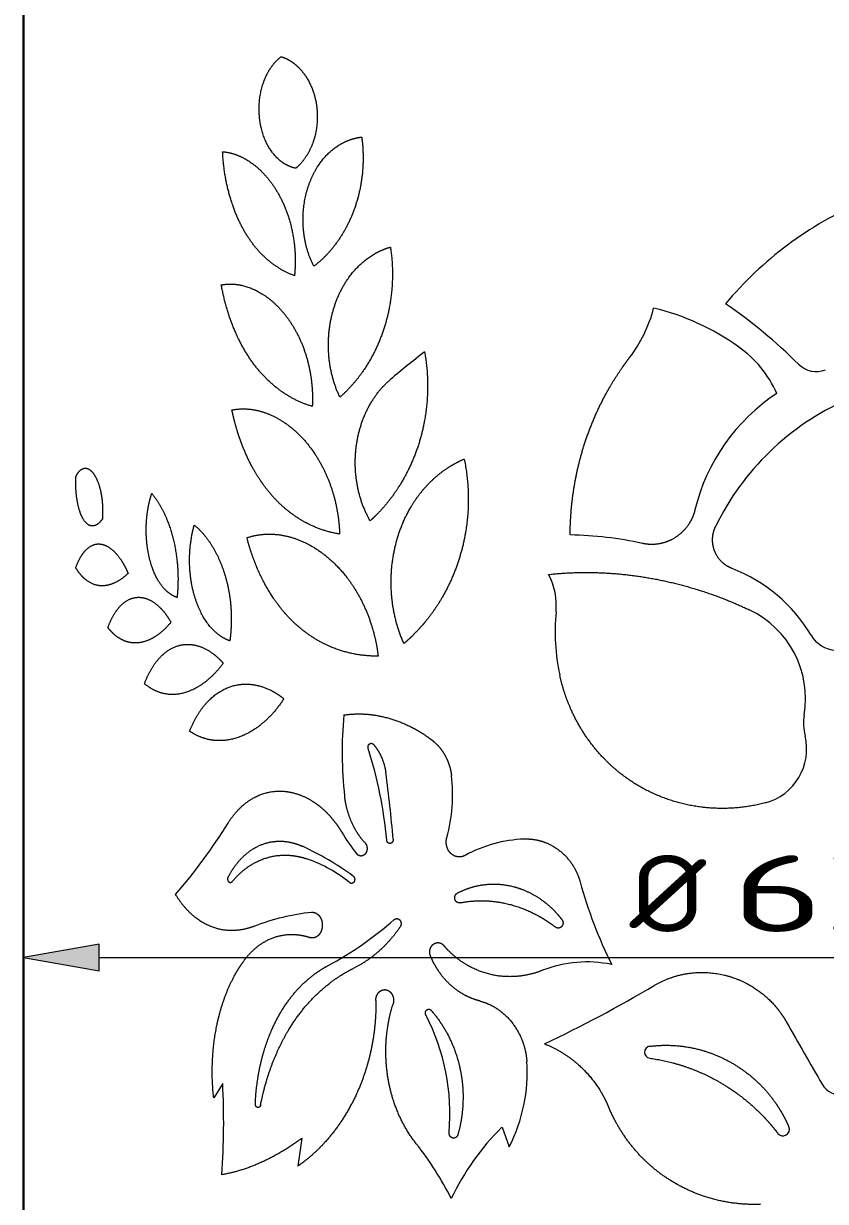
# Model space of a CAD drawing. Extents: x 0 to 297, y 0 to 420.
# Drawn here: x 76.86 to 108.22, y 189.05 to 235.1 of the extents above; entities that cross this region are included whole.
import ezdxf
from ezdxf.enums import TextEntityAlignment as Align

# ---------------------------------------------------------------- set-up
doc = ezdxf.new("R2010")
doc.units = 0
doc.layers.get('0').update_dxf_attribs({"lineweight": 13})
doc.styles.get("Standard").update_dxf_attribs({"font": 'isocp.shx'})

# ---------------------------------------------------------------- blocks, each defined once
blk = doc.blocks.new('BLOCK60')
at = {"color": 7, "lineweight": 13}
blk.add_line((-28.846, -175.008), (28.846, -175.008), dxfattribs=at)
for points in [[(-28.846, -174.487), (-31.8, -175.008), (-28.846, -175.529)], [(28.846, -175.529), (31.8, -175.008), (28.846, -174.487)]]:
    blk.add_lwpolyline(points, close=True, dxfattribs=at)
for points in [[(-28.846, -174.487), (-31.8, -175.008), (-28.846, -174.487), (-28.846, -175.529)], [(28.846, -175.529), (31.8, -175.008), (28.846, -175.529), (28.846, -174.487)]]:
    blk.add_solid(points, dxfattribs=at)
for s, p, p2 in [('%%c', (-8.099, -174.008), (-5.099, -174.008)), ('63.6', (-4.099, -174.008), (8.099, -174.008))]:
    blk.add_text(s, height=3, dxfattribs=at).set_placement(p, p2, align=Align.FIT)
blk = doc.blocks.new('BLOCK85')
at = {"color": 7, "lineweight": 30}
blk.add_line((-31.8, -214.668), (-31.8, -135.9), dxfattribs=at)
at = {"color": 7, "lineweight": 13, "ltscale": 0.016667}
blk.add_line((-24.011, -179.929), (-24.362, -180.496), dxfattribs=at)
at = {"color": 7, "lineweight": 13, "ltscale": 0.020357}
blk.add_line((-13.085, -181.644), (-12.803, -182.408), dxfattribs=at)
at = {"color": 7, "lineweight": 13, "ltscale": 0.027358}
blk.add_line((-20.918, -182.078), (-21.069, -183.162), dxfattribs=at)
at = {"color": 7, "lineweight": 13}
for centre, radius, start, end in [((6.699, -158.709), 14.408, 113.393, 140.0283), ((-12.353, -148.292), 5.366, 322.5332, 345.6717), ((-9.405, -158.955), 9.603, 54.5327, 76.4402), ((-16.093, -166.577), 20.768, 45.3076, 55.541), ((2.91, -176.314), 31.397, 127.2918, 130.4305), ((-6.449, -154.812), 4.514, 24.2724, 54.5836), ((-0.784, -151.104), 0.999, 225.2946, 290.5693), ((1.837, -159.292), 7.586, 123.362, 166.3998), ((4.597, -162.691), 10.371, 114.0316, 154.0368), ((-10.679, -172.819), 14.333, 77.563, 88.9558), ((-13.539, -161.246), 2.579, 354.4139, 28.0203), ((-6.3, -165.558), 6.167, 30.6892, 68.9471), ((-3.005, -162.267), 8.004, 174.4813, 192.2104), ((-5.068, -164.902), 3.857, 350.5967, 64.6224), ((0.036, -161.798), 1.2, 210.694, 321.7231), ((-4.565, -166.99), 14.774, 174.321, 186.6485), ((0.712, -165.859), 2.002, 170.5865, 193.8541), ((-3.346, -166.86), 2.178, 284.574, 13.8626), ((-35.099, -172.087), 17.585, 5.4432, 17.367), ((-63.389, -174.137), 46.197, 4.6554, 7.9116), ((-21.207, -168.655), 6.192, 344.4115, 7.0101), ((-42.539, -158.122), 22.055, 319.1625, 328.1679), ((-13.26, -166.517), 7.074, 210.4837, 218.8541), ((-25.526, -180.799), 11.148, 53.5878, 65.4551), ((-11.984, -175.694), 5.322, 92.4758, 118.5545), ((-22.601, -176.496), 5.668, 51.0402, 70.3012), ((7.372, -167.249), 18.052, 195.422, 206.4199), ((-19.528, -182.276), 9.088, 96.3471, 110.8101), ((-26.467, -163.115), 13.87, 298.3071, 311.3578), ((-9.761, -179.96), 4.777, 78.3392, 111.3245), ((-32.924, -132.709), 50.48, 295.2034, 300.7168), ((-23.587, -181.127), 8.463, 355.099, 27.229), ((147.975, -93.176), 172.033, 209.36567, 210.29736), ((-7.271, -178.714), 0.237, 98.8387, 260.8616), ((-18.444, -179.507), 6.344, 332.7917, 3.946), ((-54.523, -181.466), 30.551, 356.1829, 2.883), ((0.184, -179.529), 0.863, 210.2903, 337.7185), ((-6.301, -188.564), 9.692, 134.4289, 154.7618), ((-2.096, -181.732), 0.25, 217.3779, 23.4186), ((-26.465, -190.211), 12.778, 26.8892, 38.3064)]:
    blk.add_arc(centre, radius, start, end, dxfattribs=at)
for points, knots in [([(-21.148, -144.156), (-21.41, -144.102), (-21.66, -143.981), (-21.884, -143.797), (-22.338, -143.242), (-22.574, -142.489), (-22.63, -142.016), (-22.588, -141.201), (-22.31, -140.478), (-22.151, -140.201), (-21.953, -139.969), (-21.725, -139.795)], [0, 0, 0, 0, 0, 0, 2.842897, 2.842897, 2.842897, 6.831145, 6.831145, 6.831145, 9.738033, 9.738033, 9.738033, 9.738033, 9.738033, 9.738033]), ([(-21.725, -139.795), (-21.478, -139.869), (-21.239, -140.003), (-21.022, -140.192), (-20.64, -140.665), (-20.405, -141.268), (-20.328, -141.598), (-20.267, -142.278), (-20.388, -142.945), (-20.494, -143.265), (-20.689, -143.649), (-20.946, -143.961), (-21.011, -144.031), (-21.078, -144.096), (-21.148, -144.156)], [0, 0, 0, 0, 0, 0, 2.772912, 2.772912, 2.772912, 5.68647, 5.68647, 5.68647, 8.614629, 8.614629, 8.614629, 9.52757, 9.52757, 9.52757, 9.52757, 9.52757, 9.52757]), ([(-20.445, -147.986), (-20.679, -147.534), (-20.835, -147.024), (-20.907, -146.483), (-20.887, -145.534), (-20.616, -144.652), (-20.455, -144.298), (-20.055, -143.678), (-19.509, -143.237), (-19.213, -143.076), (-18.898, -142.974), (-18.574, -142.935)], [0, 0, 0, 0, 0, 0, 4.621408, 4.621408, 4.621408, 8.073307, 8.073307, 8.073307, 11.345938, 11.345938, 11.345938, 11.345938, 11.345938, 11.345938]), ([(-18.574, -142.935), (-18.477, -143.637), (-18.485, -144.358), (-18.599, -145.071), (-18.957, -146.182), (-19.558, -147.12), (-19.827, -147.453), (-20.125, -147.744), (-20.445, -147.986)], [0, 0, 0, 0, 0, 0, 6.156203, 6.156203, 6.156203, 10.114078, 10.114078, 10.114078, 10.114078, 10.114078, 10.114078]), ([(-21.203, -148.356), (-21.691, -148.178), (-22.147, -147.898), (-22.552, -147.525), (-23.26, -146.609), (-23.716, -145.458), (-23.88, -144.829), (-23.98, -144.175), (-24.013, -143.516), (-24.013, -143.513), (-24.014, -143.51), (-24.014, -143.508)], [0, 0, 0, 0, 0, 0, 5.462912, 5.462912, 5.462912, 11.165526, 11.165526, 11.165526, 11.189554, 11.189554, 11.189554, 11.189554, 11.189554, 11.189554]), ([(-24.014, -143.508), (-23.635, -143.538), (-23.253, -143.665), (-22.885, -143.886), (-22.193, -144.497), (-21.674, -145.364), (-21.464, -145.86), (-21.279, -146.522), (-21.198, -147.208), (-21.186, -147.349), (-21.17, -147.635), (-21.172, -147.922), (-21.178, -148.067), (-21.188, -148.212), (-21.203, -148.356)], [0, 0, 0, 0, 0, 0, 4.504049, 4.504049, 4.504049, 9.278755, 9.278755, 9.278755, 10.502082, 10.502082, 10.502082, 11.759062, 11.759062, 11.759062, 11.759062, 11.759062, 11.759062]), ([(-19.426, -153.105), (-19.672, -152.593), (-19.836, -152.028), (-19.913, -151.434), (-19.896, -150.244), (-19.54, -149.133), (-19.279, -148.621), (-18.776, -147.971), (-18.135, -147.523), (-17.916, -147.402), (-17.687, -147.306), (-17.45, -147.236)], [0, 0, 0, 0, 0, 0, 5.093915, 5.093915, 5.093915, 10.149973, 10.149973, 10.149973, 12.549985, 12.549985, 12.549985, 12.549985, 12.549985, 12.549985]), ([(-17.45, -147.236), (-17.328, -148.029), (-17.321, -148.844), (-17.432, -149.653), (-17.803, -150.93), (-18.451, -152.036), (-18.744, -152.437), (-19.072, -152.795), (-19.426, -153.105)], [0, 0, 0, 0, 0, 0, 6.966987, 6.966987, 6.966987, 11.479705, 11.479705, 11.479705, 11.479705, 11.479705, 11.479705]), ([(-24.065, -148.714), (-23.755, -148.657), (-23.434, -148.663), (-23.11, -148.734), (-22.351, -149.048), (-21.68, -149.666), (-21.34, -150.11), (-20.846, -151.013), (-20.577, -152.045), (-20.505, -152.515), (-20.482, -152.991), (-20.506, -153.464)], [0, 0, 0, 0, 0, 0, 3.725952, 3.725952, 3.725952, 8.931137, 8.931137, 8.931137, 13.030648, 13.030648, 13.030648, 13.030648, 13.030648, 13.030648]), ([(-20.506, -153.464), (-21.051, -153.304), (-21.566, -153.048), (-22.037, -152.7), (-22.888, -151.829), (-23.504, -150.694), (-23.753, -150.064), (-23.94, -149.399), (-24.065, -148.714)], [0, 0, 0, 0, 0, 0, 5.893193, 5.893193, 5.893193, 12.01461, 12.01461, 12.01461, 12.01461, 12.01461, 12.01461]), ([(-16.113, -151.336), (-15.955, -152.214), (-15.927, -153.122), (-16.036, -154.026), (-16.395, -155.324), (-17.015, -156.472), (-17.247, -156.831), (-17.584, -157.274), (-17.959, -157.669), (-18.052, -157.762), (-18.147, -157.852), (-18.244, -157.938)], [0, 0, 0, 0, 0, 0, 7.76006, 7.76006, 7.76006, 11.588118, 11.588118, 11.588118, 12.809608, 12.809608, 12.809608, 12.809608, 12.809608, 12.809608]), ([(-10.418, -158.489), (-10.415, -157.442), (-10.296, -156.395), (-10.061, -155.367), (-9.614, -154.093), (-8.989, -152.911), (-8.842, -152.653), (-8.608, -152.275), (-8.356, -151.91), (-8.271, -151.791), (-8.184, -151.673), (-8.094, -151.556)], [0, 0, 0, 0, 0, 0, 9.068347, 9.068347, 9.068347, 11.654489, 11.654489, 11.654489, 12.936831, 12.936831, 12.936831, 12.936831, 12.936831, 12.936831]), ([(-18.244, -157.938), (-18.539, -157.422), (-18.744, -156.839), (-18.853, -156.218), (-18.874, -154.968), (-18.515, -153.79), (-18.243, -153.248), (-17.883, -152.782), (-17.452, -152.415)], [0, 0, 0, 0, 0, 0, 5.355917, 5.355917, 5.355917, 10.648788, 10.648788, 10.648788, 10.648788, 10.648788, 10.648788]), ([(-23.649, -153.603), (-23.193, -153.515), (-22.714, -153.542), (-22.233, -153.688), (-21.292, -154.199), (-20.511, -155.076), (-20.171, -155.602), (-19.764, -156.483), (-19.537, -157.444), (-19.481, -157.78), (-19.448, -158.119), (-19.437, -158.459)], [0, 0, 0, 0, 0, 0, 5.384869, 5.384869, 5.384869, 11.051037, 11.051037, 11.051037, 14.000844, 14.000844, 14.000844, 14.000844, 14.000844, 14.000844]), ([(-19.437, -158.459), (-20.064, -158.355), (-20.665, -158.137), (-21.221, -157.808), (-22.021, -157.118), (-22.652, -156.221), (-22.866, -155.854), (-23.117, -155.335), (-23.322, -154.784), (-23.371, -154.643), (-23.464, -154.354), (-23.545, -154.059), (-23.583, -153.908), (-23.617, -153.756), (-23.649, -153.603)], [0, 0, 0, 0, 0, 0, 6.478027, 6.478027, 6.478027, 10.450792, 10.450792, 10.450792, 11.798186, 11.798186, 11.798186, 13.172555, 13.172555, 13.172555, 13.172555, 13.172555, 13.172555]), ([(-16.923, -162.737), (-17.2, -162.116), (-17.384, -161.442), (-17.469, -160.74), (-17.442, -159.335), (-17.026, -158.011), (-16.723, -157.393), (-16.138, -156.582), (-15.385, -155.97), (-15.124, -155.795), (-14.85, -155.645), (-14.564, -155.522)], [0, 0, 0, 0, 0, 0, 6.023364, 6.023364, 6.023364, 12.018168, 12.018168, 12.018168, 14.906502, 14.906502, 14.906502, 14.906502, 14.906502, 14.906502]), ([(-14.564, -155.522), (-14.367, -156.479), (-14.319, -157.473), (-14.431, -158.465), (-14.783, -159.732), (-15.376, -160.866), (-15.538, -161.139), (-15.799, -161.529), (-16.089, -161.893), (-16.188, -162.01), (-16.388, -162.235), (-16.599, -162.446), (-16.705, -162.547), (-16.813, -162.644), (-16.923, -162.737)], [0, 0, 0, 0, 0, 0, 8.490687, 8.490687, 8.490687, 11.2949, 11.2949, 11.2949, 12.686635, 12.686635, 12.686635, 14.02965, 14.02965, 14.02965, 14.02965, 14.02965, 14.02965]), ([(-29.756, -156.216), (-29.704, -156.106), (-29.645, -156.013), (-29.579, -155.942), (-29.445, -155.861), (-29.302, -155.88), (-29.236, -155.912), (-29.074, -156.042), (-28.935, -156.284), (-28.865, -156.46), (-28.79, -156.723), (-28.743, -157.009), (-28.733, -157.085), (-28.711, -157.286), (-28.703, -157.49), (-28.703, -157.618), (-28.708, -157.744), (-28.718, -157.868)], [0, 0, 0, 0, 0, 0, 1.435099, 1.435099, 1.435099, 2.69182, 2.69182, 2.69182, 4.60815, 4.60815, 4.60815, 5.290599, 5.290599, 5.290599, 6.380977, 6.380977, 6.380977, 6.380977, 6.380977, 6.380977]), ([(-28.718, -157.868), (-28.783, -157.964), (-28.853, -158.042), (-28.928, -158.099), (-29.079, -158.162), (-29.228, -158.126), (-29.299, -158.083), (-29.485, -157.898), (-29.623, -157.564), (-29.687, -157.303), (-29.739, -156.951), (-29.757, -156.586), (-29.759, -156.508), (-29.76, -156.403), (-29.758, -156.298), (-29.758, -156.271), (-29.757, -156.243), (-29.756, -156.216)], [0, 0, 0, 0, 0, 0, 1.385465, 1.385465, 1.385465, 2.734453, 2.734453, 2.734453, 5.245142, 5.245142, 5.245142, 5.916388, 5.916388, 5.916388, 6.153297, 6.153297, 6.153297, 6.153297, 6.153297, 6.153297]), ([(-25.796, -160.933), (-25.979, -160.87), (-26.151, -160.763), (-26.308, -160.612), (-26.643, -160.166), (-26.862, -159.564), (-26.948, -159.177), (-27.03, -158.465), (-26.987, -157.748), (-26.944, -157.44), (-26.877, -157.145), (-26.785, -156.871)], [0, 0, 0, 0, 0, 0, 2.444089, 2.444089, 2.444089, 5.936557, 5.936557, 5.936557, 8.636634, 8.636634, 8.636634, 8.636634, 8.636634, 8.636634]), ([(-26.785, -156.871), (-26.519, -157.188), (-26.284, -157.588), (-26.092, -158.047), (-25.875, -158.802), (-25.777, -159.606), (-25.757, -159.887), (-25.751, -160.266), (-25.771, -160.643), (-25.778, -160.74), (-25.786, -160.837), (-25.796, -160.933)], [0, 0, 0, 0, 0, 0, 4.630984, 4.630984, 4.630984, 7.059071, 7.059071, 7.059071, 7.902269, 7.902269, 7.902269, 7.902269, 7.902269, 7.902269]), ([(-5.537, -157.508), (-5.589, -157.721), (-5.673, -157.926), (-5.789, -158.117), (-6.072, -158.455), (-6.443, -158.691), (-6.644, -158.778), (-6.959, -158.86), (-7.28, -158.866), (-7.386, -158.859), (-7.49, -158.845), (-7.593, -158.822)], [0, 0, 0, 0, 0, 0, 1.901547, 1.901547, 1.901547, 3.796317, 3.796317, 3.796317, 4.722911, 4.722911, 4.722911, 4.722911, 4.722911, 4.722911]), ([(-23.733, -162.632), (-24.036, -162.52), (-24.318, -162.326), (-24.564, -162.058), (-25.037, -161.311), (-25.28, -160.359), (-25.342, -159.783), (-25.327, -159.088), (-25.203, -158.429), (-25.178, -158.318), (-25.151, -158.209), (-25.12, -158.102)], [0, 0, 0, 0, 0, 0, 3.69226, 3.69226, 3.69226, 8.602279, 8.602279, 8.602279, 9.602634, 9.602634, 9.602634, 9.602634, 9.602634, 9.602634]), ([(-25.12, -158.102), (-24.815, -158.354), (-24.534, -158.685), (-24.291, -159.08), (-23.885, -159.981), (-23.685, -161.009), (-23.641, -161.555), (-23.658, -162.101), (-23.733, -162.632)], [0, 0, 0, 0, 0, 0, 4.413771, 4.413771, 4.413771, 9.096311, 9.096311, 9.096311, 9.096311, 9.096311, 9.096311]), ([(-4.084, -159.803), (-4.233, -159.746), (-4.371, -159.664), (-4.495, -159.559), (-4.703, -159.311), (-4.821, -159.009), (-4.854, -158.849), (-4.863, -158.608), (-4.813, -158.372), (-4.79, -158.295), (-4.762, -158.222), (-4.727, -158.151)], [0, 0, 0, 0, 0, 0, 1.38397, 1.38397, 1.38397, 2.770342, 2.770342, 2.770342, 3.452052, 3.452052, 3.452052, 3.452052, 3.452052, 3.452052]), ([(-29.759, -159.771), (-29.652, -159.481), (-29.523, -159.231), (-29.37, -159.035), (-29.028, -158.789), (-28.642, -158.839), (-28.449, -158.939), (-28.171, -159.187), (-27.927, -159.552), (-27.848, -159.689), (-27.775, -159.836), (-27.708, -159.992)], [0, 0, 0, 0, 0, 0, 3.349679, 3.349679, 3.349679, 6.606825, 6.606825, 6.606825, 8.296789, 8.296789, 8.296789, 8.296789, 8.296789, 8.296789]), ([(-23.062, -158.599), (-22.563, -158.432), (-22.029, -158.386), (-21.481, -158.47), (-20.388, -158.883), (-19.436, -159.723), (-19.009, -160.244), (-18.475, -161.141), (-18.134, -162.148), (-18.042, -162.501), (-17.973, -162.862), (-17.93, -163.227)], [0, 0, 0, 0, 0, 0, 5.88008, 5.88008, 5.88008, 12.022469, 12.022469, 12.022469, 15.208598, 15.208598, 15.208598, 15.208598, 15.208598, 15.208598]), ([(-17.93, -163.227), (-18.649, -163.233), (-19.356, -163.107), (-20.024, -162.846), (-21, -162.224), (-21.787, -161.332), (-22.055, -160.96), (-22.454, -160.288), (-22.767, -159.549), (-22.88, -159.239), (-22.978, -158.922), (-23.062, -158.599)], [0, 0, 0, 0, 0, 0, 7.125559, 7.125559, 7.125559, 11.460937, 11.460937, 11.460937, 14.417346, 14.417346, 14.417346, 14.417346, 14.417346, 14.417346]), ([(-27.708, -159.992), (-27.972, -160.24), (-28.248, -160.418), (-28.527, -160.512), (-28.972, -160.513), (-29.363, -160.269), (-29.507, -160.135), (-29.64, -159.967), (-29.759, -159.771)], [0, 0, 0, 0, 0, 0, 4.558929, 4.558929, 4.558929, 7.562023, 7.562023, 7.562023, 7.562023, 7.562023, 7.562023]), ([(-28.501, -162.11), (-28.382, -161.785), (-28.233, -161.495), (-28.055, -161.255), (-27.702, -160.963), (-27.299, -160.902), (-27.126, -160.92), (-26.779, -161.04), (-26.453, -161.311), (-26.299, -161.483), (-26.159, -161.682), (-26.034, -161.903)], [0, 0, 0, 0, 0, 0, 3.45611, 3.45611, 3.45611, 5.939373, 5.939373, 5.939373, 8.474695, 8.474695, 8.474695, 8.474695, 8.474695, 8.474695]), ([(-26.034, -161.903), (-26.268, -162.187), (-26.525, -162.42), (-26.796, -162.592), (-27.232, -162.745), (-27.652, -162.707), (-27.803, -162.666), (-28.042, -162.556), (-28.261, -162.379), (-28.345, -162.299), (-28.425, -162.209), (-28.501, -162.11)], [0, 0, 0, 0, 0, 0, 3.971053, 3.971053, 3.971053, 6.279813, 6.279813, 6.279813, 7.808526, 7.808526, 7.808526, 7.808526, 7.808526, 7.808526]), ([(-27.069, -164.305), (-26.929, -163.934), (-26.755, -163.597), (-26.544, -163.308), (-26.064, -162.871), (-25.493, -162.726), (-25.201, -162.735), (-24.766, -162.863), (-24.361, -163.14), (-24.231, -163.248), (-24.106, -163.369), (-23.989, -163.503)], [0, 0, 0, 0, 0, 0, 3.787769, 3.787769, 3.787769, 7.423528, 7.423528, 7.423528, 9.239746, 9.239746, 9.239746, 9.239746, 9.239746, 9.239746]), ([(-23.989, -163.503), (-24.255, -163.864), (-24.554, -164.173), (-24.878, -164.42), (-25.54, -164.751), (-26.205, -164.761), (-26.518, -164.684), (-26.807, -164.528), (-27.069, -164.305)], [0, 0, 0, 0, 0, 0, 4.442758, 4.442758, 4.442758, 8.672924, 8.672924, 8.672924, 8.672924, 8.672924, 8.672924]), ([(-25.306, -166.161), (-25.144, -165.754), (-24.941, -165.38), (-24.695, -165.054), (-24.136, -164.537), (-23.465, -164.308), (-23.117, -164.275), (-22.593, -164.343), (-22.09, -164.572), (-21.927, -164.664), (-21.77, -164.772), (-21.619, -164.894)], [0, 0, 0, 0, 0, 0, 4.084786, 4.084786, 4.084786, 8.024242, 8.024242, 8.024242, 9.974613, 9.974613, 9.974613, 9.974613, 9.974613, 9.974613]), ([(-2.798, -168.968), (-3.629, -169.183), (-4.492, -169.265), (-5.359, -169.206), (-7.033, -168.809), (-8.483, -167.897), (-9.123, -167.324), (-9.923, -166.326), (-10.467, -165.172), (-10.618, -164.778), (-10.738, -164.372), (-10.827, -163.96)], [0, 0, 0, 0, 0, 0, 7.448359, 7.448359, 7.448359, 14.875027, 14.875027, 14.875027, 18.537175, 18.537175, 18.537175, 18.537175, 18.537175, 18.537175]), ([(-21.619, -164.894), (-21.905, -165.335), (-22.239, -165.722), (-22.615, -166.042), (-23.326, -166.454), (-24.065, -166.567), (-24.384, -166.554), (-24.762, -166.462), (-25.113, -166.283), (-25.178, -166.245), (-25.243, -166.205), (-25.306, -166.161)], [0, 0, 0, 0, 0, 0, 4.917014, 4.917014, 4.917014, 8.686793, 8.686793, 8.686793, 9.574508, 9.574508, 9.574508, 9.574508, 9.574508, 9.574508]), ([(-19.267, -165.528), (-18.784, -165.457), (-18.287, -165.461), (-17.787, -165.541), (-17.153, -165.736), (-16.551, -166.039), (-16.417, -166.113), (-16.219, -166.232), (-16.025, -166.363), (-15.961, -166.408), (-15.897, -166.455), (-15.834, -166.502)], [0, 0, 0, 0, 0, 0, 4.956613, 4.956613, 4.956613, 6.395784, 6.395784, 6.395784, 7.127664, 7.127664, 7.127664, 7.127664, 7.127664, 7.127664]), ([(-18.316, -166.838), (-18.323, -166.815), (-18.326, -166.791), (-18.325, -166.765), (-18.316, -166.718), (-18.291, -166.678), (-18.275, -166.66), (-18.245, -166.64), (-18.212, -166.634), (-18.198, -166.633), (-18.171, -166.637), (-18.147, -166.648), (-18.136, -166.656), (-18.125, -166.665), (-18.116, -166.675)], [0, 0, 0, 0, 0, 0, 0.2076637, 0.2076637, 0.2076637, 0.4108657, 0.4108657, 0.4108657, 0.5430464, 0.5430464, 0.5430464, 0.6694403, 0.6694403, 0.6694403, 0.6694403, 0.6694403, 0.6694403]), ([(-18.116, -166.675), (-17.994, -166.817), (-17.886, -166.977), (-17.798, -167.152), (-17.711, -167.384), (-17.657, -167.628), (-17.647, -167.678), (-17.638, -167.728), (-17.631, -167.778)], [0, 0, 0, 0, 0, 0, 1.732424, 1.732424, 1.732424, 2.17344, 2.17344, 2.17344, 2.17344, 2.17344, 2.17344]), ([(-15.834, -166.502), (-15.709, -166.596), (-15.594, -166.705), (-15.489, -166.828), (-15.34, -167.042), (-15.226, -167.28), (-15.188, -167.372), (-15.133, -167.532), (-15.093, -167.697), (-15.08, -167.764), (-15.069, -167.831), (-15.061, -167.899)], [0, 0, 0, 0, 0, 0, 1.443004, 1.443004, 1.443004, 2.322526, 2.322526, 2.322526, 2.913592, 2.913592, 2.913592, 2.913592, 2.913592, 2.913592]), ([(-23.801, -169.755), (-23.553, -169.358), (-23.251, -169.018), (-22.899, -168.756), (-22.221, -168.47), (-21.493, -168.491), (-21.182, -168.557), (-20.778, -168.715), (-20.401, -168.958), (-20.308, -169.024), (-20.124, -169.168), (-19.951, -169.332), (-19.867, -169.418), (-19.706, -169.599), (-19.557, -169.795), (-19.487, -169.896), (-19.42, -169.999), (-19.357, -170.106)], [0, 0, 0, 0, 0, 0, 4.516823, 4.516823, 4.516823, 7.858411, 7.858411, 7.858411, 8.992407, 8.992407, 8.992407, 10.141745, 10.141745, 10.141745, 11.269695, 11.269695, 11.269695, 11.269695, 11.269695, 11.269695]), ([(-18.444, -170.529), (-18.653, -170.3), (-18.833, -170.037), (-18.98, -169.747), (-19.12, -169.358), (-19.203, -168.952), (-19.218, -168.868), (-19.23, -168.784), (-19.24, -168.7)], [0, 0, 0, 0, 0, 0, 2.884089, 2.884089, 2.884089, 3.620335, 3.620335, 3.620335, 3.620335, 3.620335, 3.620335]), ([(-14.528, -171.019), (-14.593, -171.055), (-14.664, -171.078), (-14.738, -171.086), (-14.886, -171.073), (-15.02, -171.004), (-15.08, -170.956), (-15.166, -170.859), (-15.223, -170.74), (-15.241, -170.689), (-15.266, -170.585), (-15.269, -170.477), (-15.266, -170.422), (-15.257, -170.369), (-15.242, -170.319)], [0, 0, 0, 0, 0, 0, 0.684853, 0.684853, 0.684853, 1.373784, 1.373784, 1.373784, 1.841892, 1.841892, 1.841892, 2.300784, 2.300784, 2.300784, 2.300784, 2.300784, 2.300784]), ([(-12.214, -170.376), (-11.927, -170.363), (-11.637, -170.402), (-11.355, -170.493), (-10.827, -170.773), (-10.412, -171.216), (-10.24, -171.473), (-10.112, -171.755), (-10.031, -172.05)], [0, 0, 0, 0, 0, 0, 2.62799, 2.62799, 2.62799, 5.286421, 5.286421, 5.286421, 5.286421, 5.286421, 5.286421]), ([(-23.785, -171.842), (-23.601, -171.497), (-23.378, -171.188), (-23.117, -170.929), (-22.651, -170.617), (-22.133, -170.479), (-21.936, -170.453), (-21.606, -170.452), (-21.278, -170.518), (-21.148, -170.555), (-21.02, -170.602), (-20.895, -170.659)], [0, 0, 0, 0, 0, 0, 3.691752, 3.691752, 3.691752, 5.851893, 5.851893, 5.851893, 7.273988, 7.273988, 7.273988, 7.273988, 7.273988, 7.273988]), ([(-18.444, -170.529), (-18.421, -170.554), (-18.401, -170.583), (-18.385, -170.617), (-18.369, -170.671), (-18.363, -170.726), (-18.362, -170.745), (-18.364, -170.801), (-18.377, -170.856), (-18.391, -170.893), (-18.427, -170.956), (-18.477, -171.002), (-18.505, -171.02), (-18.561, -171.042), (-18.618, -171.043), (-18.644, -171.039), (-18.687, -171.025), (-18.726, -170.999), (-18.742, -170.986), (-18.756, -170.971), (-18.769, -170.955)], [0, 0, 0, 0, 0, 0, 0.315827, 0.315827, 0.315827, 0.478068, 0.478068, 0.478068, 0.800795, 0.800795, 0.800795, 1.116537, 1.116537, 1.116537, 1.370376, 1.370376, 1.370376, 1.560479, 1.560479, 1.560479, 1.560479, 1.560479, 1.560479]), ([(-17.344, -170.387), (-17.343, -170.406), (-17.344, -170.425), (-17.347, -170.444), (-17.359, -170.48), (-17.379, -170.509), (-17.391, -170.522), (-17.419, -170.542), (-17.451, -170.552), (-17.467, -170.554), (-17.499, -170.55), (-17.529, -170.535), (-17.543, -170.525), (-17.566, -170.501), (-17.582, -170.47), (-17.588, -170.453), (-17.592, -170.436), (-17.593, -170.419)], [0, 0, 0, 0, 0, 0, 0.1611522, 0.1611522, 0.1611522, 0.3196591, 0.3196591, 0.3196591, 0.4742148, 0.4742148, 0.4742148, 0.6297106, 0.6297106, 0.6297106, 0.7798854, 0.7798854, 0.7798854, 0.7798854, 0.7798854, 0.7798854]), ([(-23.645, -172.052), (-23.375, -171.725), (-23.068, -171.449), (-22.725, -171.238), (-22.113, -171.01), (-21.464, -170.99), (-21.203, -171.015), (-20.945, -171.073), (-20.691, -171.161)], [0, 0, 0, 0, 0, 0, 4.237732, 4.237732, 4.237732, 7.028156, 7.028156, 7.028156, 7.028156, 7.028156, 7.028156]), ([(-23.645, -172.052), (-23.655, -172.065), (-23.667, -172.075), (-23.681, -172.082), (-23.705, -172.088), (-23.728, -172.084), (-23.738, -172.08), (-23.764, -172.064), (-23.785, -172.036), (-23.796, -172.014), (-23.807, -171.972), (-23.808, -171.929), (-23.807, -171.911), (-23.803, -171.886), (-23.795, -171.862), (-23.792, -171.855), (-23.789, -171.848), (-23.785, -171.842)], [0, 0, 0, 0, 0, 0, 0.1625355, 0.1625355, 0.1625355, 0.2766016, 0.2766016, 0.2766016, 0.4929961, 0.4929961, 0.4929961, 0.6443216, 0.6443216, 0.6443216, 0.7148633, 0.7148633, 0.7148633, 0.7148633, 0.7148633, 0.7148633]), ([(-18.908, -171.827), (-18.894, -171.837), (-18.882, -171.849), (-18.871, -171.865), (-18.854, -171.898), (-18.847, -171.936), (-18.846, -171.956), (-18.848, -171.995), (-18.86, -172.032), (-18.869, -172.049), (-18.888, -172.077), (-18.914, -172.096), (-18.926, -172.103), (-18.951, -172.113), (-18.978, -172.113), (-18.992, -172.111), (-19.009, -172.106), (-19.025, -172.097), (-19.029, -172.094), (-19.033, -172.091), (-19.036, -172.088)], [0, 0, 0, 0, 0, 0, 0.1619089, 0.1619089, 0.1619089, 0.3292694, 0.3292694, 0.3292694, 0.4958078, 0.4958078, 0.4958078, 0.6302825, 0.6302825, 0.6302825, 0.7617361, 0.7617361, 0.7617361, 0.8073514, 0.8073514, 0.8073514, 0.8073514, 0.8073514, 0.8073514]), ([(-14.833, -172.493), (-14.515, -172.323), (-14.175, -172.201), (-13.818, -172.132), (-13.181, -172.105), (-12.554, -172.242), (-12.29, -172.33), (-11.865, -172.523), (-11.475, -172.789), (-11.326, -172.906), (-11.112, -173.098), (-10.918, -173.31), (-10.856, -173.383), (-10.796, -173.458), (-10.739, -173.534)], [0, 0, 0, 0, 0, 0, 3.336067, 3.336067, 3.336067, 5.853882, 5.853882, 5.853882, 7.549759, 7.549759, 7.549759, 8.391258, 8.391258, 8.391258, 8.391258, 8.391258, 8.391258]), ([(-22.757, -173.781), (-23.105, -173.915), (-23.462, -173.987), (-23.817, -173.991), (-24.507, -173.859), (-25.117, -173.464), (-25.395, -173.205), (-25.641, -172.895), (-25.854, -172.544)], [0, 0, 0, 0, 0, 0, 4.098402, 4.098402, 4.098402, 8.22664, 8.22664, 8.22664, 8.22664, 8.22664, 8.22664]), ([(-14.726, -172.871), (-14.747, -172.875), (-14.767, -172.875), (-14.789, -172.872), (-14.828, -172.86), (-14.864, -172.836), (-14.88, -172.821), (-14.907, -172.786), (-14.925, -172.744), (-14.931, -172.721), (-14.937, -172.675), (-14.931, -172.629), (-14.926, -172.606), (-14.909, -172.565), (-14.882, -172.53), (-14.867, -172.515), (-14.851, -172.502), (-14.833, -172.493)], [0, 0, 0, 0, 0, 0, 0.1920177, 0.1920177, 0.1920177, 0.3865914, 0.3865914, 0.3865914, 0.5848018, 0.5848018, 0.5848018, 0.784049, 0.784049, 0.784049, 0.9711827, 0.9711827, 0.9711827, 0.9711827, 0.9711827, 0.9711827]), ([(-14.726, -172.871), (-14.197, -172.765), (-13.649, -172.745), (-13.096, -172.812), (-12.324, -173.028), (-11.607, -173.401), (-11.395, -173.529), (-11.192, -173.668), (-10.997, -173.82)], [0, 0, 0, 0, 0, 0, 5.067984, 5.067984, 5.067984, 7.267829, 7.267829, 7.267829, 7.267829, 7.267829, 7.267829]), ([(-20.533, -173.243), (-20.498, -173.239), (-20.462, -173.24), (-20.425, -173.247), (-20.364, -173.269), (-20.309, -173.305), (-20.286, -173.324), (-20.242, -173.366), (-20.205, -173.417), (-20.188, -173.444), (-20.158, -173.503), (-20.137, -173.568), (-20.128, -173.601), (-20.116, -173.669), (-20.112, -173.739), (-20.113, -173.775), (-20.12, -173.845), (-20.135, -173.913), (-20.146, -173.946), (-20.171, -174.01), (-20.204, -174.067), (-20.223, -174.094), (-20.269, -174.15), (-20.325, -174.193), (-20.358, -174.212), (-20.425, -174.24), (-20.496, -174.247), (-20.53, -174.245), (-20.563, -174.239), (-20.595, -174.228)], [0, 0, 0, 0, 0, 0, 0.373758, 0.373758, 0.373758, 0.65912, 0.65912, 0.65912, 0.952884, 0.952884, 0.952884, 1.253253, 1.253253, 1.253253, 1.556695, 1.556695, 1.556695, 1.860242, 1.860242, 1.860242, 2.159405, 2.159405, 2.159405, 2.544379, 2.544379, 2.544379, 2.894407, 2.894407, 2.894407, 2.894407, 2.894407, 2.894407]), ([(-17.302, -173.527), (-17.286, -173.514), (-17.269, -173.503), (-17.249, -173.495), (-17.211, -173.485), (-17.171, -173.49), (-17.151, -173.496), (-17.115, -173.514), (-17.084, -173.543), (-17.071, -173.561), (-17.048, -173.6), (-17.036, -173.644), (-17.033, -173.667), (-17.032, -173.713), (-17.042, -173.757), (-17.05, -173.778), (-17.06, -173.797), (-17.072, -173.815)], [0, 0, 0, 0, 0, 0, 0.1920312, 0.1920312, 0.1920312, 0.3829441, 0.3829441, 0.3829441, 0.5775351, 0.5775351, 0.5775351, 0.7766822, 0.7766822, 0.7766822, 0.9668661, 0.9668661, 0.9668661, 0.9668661, 0.9668661, 0.9668661]), ([(-10.739, -173.534), (-10.725, -173.552), (-10.714, -173.572), (-10.706, -173.595), (-10.695, -173.64), (-10.698, -173.686), (-10.702, -173.71), (-10.717, -173.754), (-10.743, -173.792), (-10.759, -173.809), (-10.794, -173.837), (-10.835, -173.854), (-10.857, -173.859), (-10.9, -173.861), (-10.942, -173.851), (-10.962, -173.844), (-10.98, -173.833), (-10.997, -173.82)], [0, 0, 0, 0, 0, 0, 0.1980817, 0.1980817, 0.1980817, 0.3976828, 0.3976828, 0.3976828, 0.5960432, 0.5960432, 0.5960432, 0.7924993, 0.7924993, 0.7924993, 0.9781746, 0.9781746, 0.9781746, 0.9781746, 0.9781746, 0.9781746]), ([(-23.216, -175.185), (-22.989, -174.864), (-22.723, -174.589), (-22.421, -174.372), (-21.875, -174.13), (-21.289, -174.088), (-21.055, -174.104), (-20.822, -174.151), (-20.595, -174.228)], [0, 0, 0, 0, 0, 0, 3.811779, 3.811779, 3.811779, 6.302911, 6.302911, 6.302911, 6.302911, 6.302911, 6.302911]), ([(-15.88, -174.951), (-15.895, -174.914), (-15.906, -174.874), (-15.911, -174.832), (-15.913, -174.748), (-15.894, -174.668), (-15.88, -174.629), (-15.841, -174.557), (-15.787, -174.499), (-15.757, -174.476), (-15.691, -174.439), (-15.617, -174.425), (-15.58, -174.424), (-15.509, -174.434), (-15.443, -174.466), (-15.413, -174.487), (-15.386, -174.511), (-15.362, -174.539)], [0, 0, 0, 0, 0, 0, 0.353855, 0.353855, 0.353855, 0.709627, 0.709627, 0.709627, 1.059602, 1.059602, 1.059602, 1.405593, 1.405593, 1.405593, 1.732404, 1.732404, 1.732404, 1.732404, 1.732404, 1.732404]), ([(-13.955, -176.709), (-14.26, -176.629), (-14.554, -176.504), (-14.828, -176.335), (-15.243, -175.987), (-15.573, -175.55), (-15.692, -175.358), (-15.794, -175.159), (-15.88, -174.951)], [0, 0, 0, 0, 0, 0, 2.926682, 2.926682, 2.926682, 4.903942, 4.903942, 4.903942, 4.903942, 4.903942, 4.903942]), ([(-11.498, -175.511), (-11.901, -175.67), (-12.325, -175.768), (-12.758, -175.799), (-13.527, -175.73), (-14.24, -175.448), (-14.54, -175.283), (-14.886, -175.031), (-15.191, -174.729), (-15.25, -174.667), (-15.307, -174.604), (-15.362, -174.539)], [0, 0, 0, 0, 0, 0, 3.91823, 3.91823, 3.91823, 7.04254, 7.04254, 7.04254, 7.813203, 7.813203, 7.813203, 7.813203, 7.813203, 7.813203]), ([(-24.362, -180.496), (-24.465, -179.584), (-24.452, -178.647), (-24.327, -177.719), (-24.024, -176.632), (-23.539, -175.691), (-23.438, -175.515), (-23.33, -175.346), (-23.216, -175.185)], [0, 0, 0, 0, 0, 0, 7.995958, 7.995958, 7.995958, 9.913031, 9.913031, 9.913031, 9.913031, 9.913031, 9.913031]), ([(-22.733, -180.716), (-22.692, -179.756), (-22.522, -178.804), (-22.221, -177.897), (-21.605, -176.757), (-20.746, -175.9), (-20.477, -175.678), (-20.191, -175.486), (-19.89, -175.327)], [0, 0, 0, 0, 0, 0, 8.332234, 8.332234, 8.332234, 11.738462, 11.738462, 11.738462, 11.738462, 11.738462, 11.738462]), ([(-22.526, -180.766), (-22.331, -179.777), (-22.021, -178.826), (-21.595, -177.94), (-20.823, -176.835), (-19.84, -176.001), (-19.536, -175.782), (-19.217, -175.59), (-18.884, -175.427)], [0, 0, 0, 0, 0, 0, 8.835036, 8.835036, 8.835036, 12.48394, 12.48394, 12.48394, 12.48394, 12.48394, 12.48394]), ([(-7.139, -176.107), (-6.729, -175.864), (-6.28, -175.687), (-5.806, -175.586), (-4.837, -175.539), (-3.899, -175.799), (-3.452, -176.004), (-2.845, -176.41), (-2.353, -176.942), (-2.204, -177.131), (-2.071, -177.33), (-1.953, -177.538)], [0, 0, 0, 0, 0, 0, 4.178914, 4.178914, 4.178914, 8.373921, 8.373921, 8.373921, 10.444006, 10.444006, 10.444006, 10.444006, 10.444006, 10.444006]), ([(-18.02, -176.69), (-18.02, -176.661), (-18.018, -176.632), (-18.015, -176.602), (-18.003, -176.544), (-17.982, -176.49), (-17.97, -176.464), (-17.942, -176.414), (-17.907, -176.371), (-17.887, -176.352), (-17.84, -176.312), (-17.787, -176.285), (-17.754, -176.274), (-17.689, -176.261), (-17.623, -176.267), (-17.591, -176.275), (-17.535, -176.296), (-17.486, -176.331), (-17.465, -176.347), (-17.427, -176.386), (-17.395, -176.431), (-17.381, -176.456), (-17.356, -176.507), (-17.34, -176.562), (-17.333, -176.591), (-17.325, -176.65), (-17.326, -176.709), (-17.328, -176.739), (-17.334, -176.775), (-17.343, -176.81), (-17.345, -176.816), (-17.347, -176.822), (-17.348, -176.828)], [0, 0, 0, 0, 0, 0, 0.253579, 0.253579, 0.253579, 0.508333, 0.508333, 0.508333, 0.759447, 0.759447, 0.759447, 1.083283, 1.083283, 1.083283, 1.406339, 1.406339, 1.406339, 1.651063, 1.651063, 1.651063, 1.901673, 1.901673, 1.901673, 2.155305, 2.155305, 2.155305, 2.411313, 2.411313, 2.411313, 2.468392, 2.468392, 2.468392, 2.468392, 2.468392, 2.468392]), ([(-18.02, -176.69), (-18.002, -177.795), (-18.162, -178.903), (-18.499, -179.966), (-19.134, -181.202), (-19.972, -182.202), (-20.163, -182.407), (-20.456, -182.689), (-20.764, -182.941), (-20.864, -183.018), (-20.966, -183.092), (-21.069, -183.162)], [0, 0, 0, 0, 0, 0, 9.568294, 9.568294, 9.568294, 12.225859, 12.225859, 12.225859, 13.481007, 13.481007, 13.481007, 13.481007, 13.481007, 13.481007]), ([(-13.955, -176.709), (-13.662, -176.785), (-13.378, -176.914), (-13.116, -177.091), (-12.647, -177.53), (-12.326, -178.101), (-12.208, -178.414), (-12.137, -178.74), (-12.115, -179.07)], [0, 0, 0, 0, 0, 0, 2.817437, 2.817437, 2.817437, 5.684119, 5.684119, 5.684119, 5.684119, 5.684119, 5.684119]), ([(-16.438, -182.29), (-16.852, -181.768), (-17.183, -181.168), (-17.421, -180.513), (-17.661, -179.366), (-17.636, -178.196), (-17.583, -177.728), (-17.487, -177.27), (-17.348, -176.828)], [0, 0, 0, 0, 0, 0, 6.030649, 6.030649, 6.030649, 10.086039, 10.086039, 10.086039, 10.086039, 10.086039, 10.086039]), ([(-16.062, -177.255), (-16.07, -177.24), (-16.076, -177.224), (-16.08, -177.207), (-16.083, -177.171), (-16.077, -177.137), (-16.073, -177.12), (-16.058, -177.089), (-16.037, -177.063), (-16.025, -177.052), (-15.998, -177.035), (-15.968, -177.027), (-15.952, -177.026), (-15.922, -177.029), (-15.894, -177.041), (-15.881, -177.05), (-15.87, -177.059), (-15.86, -177.071)], [0, 0, 0, 0, 0, 0, 0.1482816, 0.1482816, 0.1482816, 0.2975666, 0.2975666, 0.2975666, 0.4444833, 0.4444833, 0.4444833, 0.5886263, 0.5886263, 0.5886263, 0.7251797, 0.7251797, 0.7251797, 0.7251797, 0.7251797, 0.7251797]), ([(-15.86, -177.071), (-15.465, -177.52), (-15.134, -178.041), (-14.882, -178.617), (-14.609, -179.635), (-14.588, -180.688), (-14.622, -181.111), (-14.696, -181.527), (-14.81, -181.93)], [0, 0, 0, 0, 0, 0, 5.424031, 5.424031, 5.424031, 9.073766, 9.073766, 9.073766, 9.073766, 9.073766, 9.073766]), ([(-11.427, -178.384), (-10.964, -178.562), (-10.523, -178.81), (-10.118, -179.123), (-9.604, -179.65), (-9.204, -180.267), (-9.094, -180.461), (-8.996, -180.661), (-8.91, -180.866)], [0, 0, 0, 0, 0, 0, 4.479075, 4.479075, 4.479075, 6.414436, 6.414436, 6.414436, 6.414436, 6.414436, 6.414436]), ([(-7.308, -178.481), (-6.647, -178.396), (-5.97, -178.421), (-5.301, -178.558), (-4.279, -178.949), (-3.394, -179.582), (-3.084, -179.851), (-2.708, -180.249), (-2.388, -180.689), (-2.311, -180.802), (-2.166, -181.031), (-2.036, -181.268), (-1.975, -181.388), (-1.919, -181.509), (-1.866, -181.632)], [0, 0, 0, 0, 0, 0, 5.871011, 5.871011, 5.871011, 9.410511, 9.410511, 9.410511, 10.591227, 10.591227, 10.591227, 11.752013, 11.752013, 11.752013, 11.752013, 11.752013, 11.752013]), ([(-7.309, -178.947), (-6.375, -179.073), (-5.454, -179.35), (-4.581, -179.773), (-3.587, -180.465), (-2.753, -181.328), (-2.593, -181.507), (-2.44, -181.693), (-2.294, -181.884)], [0, 0, 0, 0, 0, 0, 8.312277, 8.312277, 8.312277, 10.393751, 10.393751, 10.393751, 10.393751, 10.393751, 10.393751]), ([(-22.526, -180.766), (-22.529, -180.783), (-22.534, -180.799), (-22.541, -180.814), (-22.559, -180.844), (-22.583, -180.864), (-22.597, -180.871), (-22.623, -180.878), (-22.648, -180.874), (-22.658, -180.87), (-22.679, -180.859), (-22.698, -180.839), (-22.707, -180.826), (-22.721, -180.798), (-22.73, -180.767), (-22.732, -180.75), (-22.733, -180.733), (-22.733, -180.716)], [0, 0, 0, 0, 0, 0, 0.1488508, 0.1488508, 0.1488508, 0.3132405, 0.3132405, 0.3132405, 0.4284612, 0.4284612, 0.4284612, 0.5720759, 0.5720759, 0.5720759, 0.7160772, 0.7160772, 0.7160772, 0.7160772, 0.7160772, 0.7160772]), ([(-2.97, -184.658), (-3.725, -184.688), (-4.484, -184.604), (-5.222, -184.406), (-6.332, -183.913), (-7.281, -183.172), (-7.61, -182.862), (-8.009, -182.411), (-8.35, -181.916), (-8.432, -181.79), (-8.586, -181.535), (-8.726, -181.27), (-8.791, -181.137), (-8.852, -181.003), (-8.91, -180.866)], [0, 0, 0, 0, 0, 0, 6.564503, 6.564503, 6.564503, 10.496878, 10.496878, 10.496878, 11.808555, 11.808555, 11.808555, 13.096005, 13.096005, 13.096005, 13.096005, 13.096005, 13.096005]), ([(-14.81, -181.93), (-14.817, -181.952), (-14.826, -181.974), (-14.838, -181.994), (-14.86, -182.02), (-14.886, -182.04), (-14.895, -182.046), (-14.924, -182.061), (-14.955, -182.069), (-14.976, -182.071), (-15.019, -182.068), (-15.058, -182.05), (-15.076, -182.038), (-15.109, -182.008), (-15.133, -181.97), (-15.143, -181.948), (-15.152, -181.915), (-15.155, -181.882), (-15.155, -181.871), (-15.155, -181.861), (-15.154, -181.85)], [0, 0, 0, 0, 0, 0, 0.2011095, 0.2011095, 0.2011095, 0.3007828, 0.3007828, 0.3007828, 0.4973349, 0.4973349, 0.4973349, 0.6944361, 0.6944361, 0.6944361, 0.8952808, 0.8952808, 0.8952808, 0.9861546, 0.9861546, 0.9861546, 0.9861546, 0.9861546, 0.9861546])]:
    blk.add_open_spline(points, degree=5, knots=knots, dxfattribs=at)
for points in [[(-11.262, -160.035), (-9.698, -159.864), (-8.085, -159.923), (-6.467, -160.211), (-4.898, -160.714), (-3.415, -161.417)], [(-17.072, -173.815), (-17.36, -174.236), (-17.692, -174.617), (-18.063, -174.949), (-18.464, -175.221), (-18.884, -175.427)], [(-20.918, -182.078), (-21.519, -182.525), (-22.143, -182.898), (-22.78, -183.191), (-23.417, -183.393), (-24.04, -183.5)]]:
    blk.add_open_spline(points, degree=5, dxfattribs=at)

msp = doc.modelspace()

# ---------------------------------------------------------------- block references
at = {"lineweight": 0}
for name in ['BLOCK85', 'BLOCK60']:
    msp.add_blockref(name, (108.657, 373.593), dxfattribs=at)

doc.saveas('drawing.dxf')
